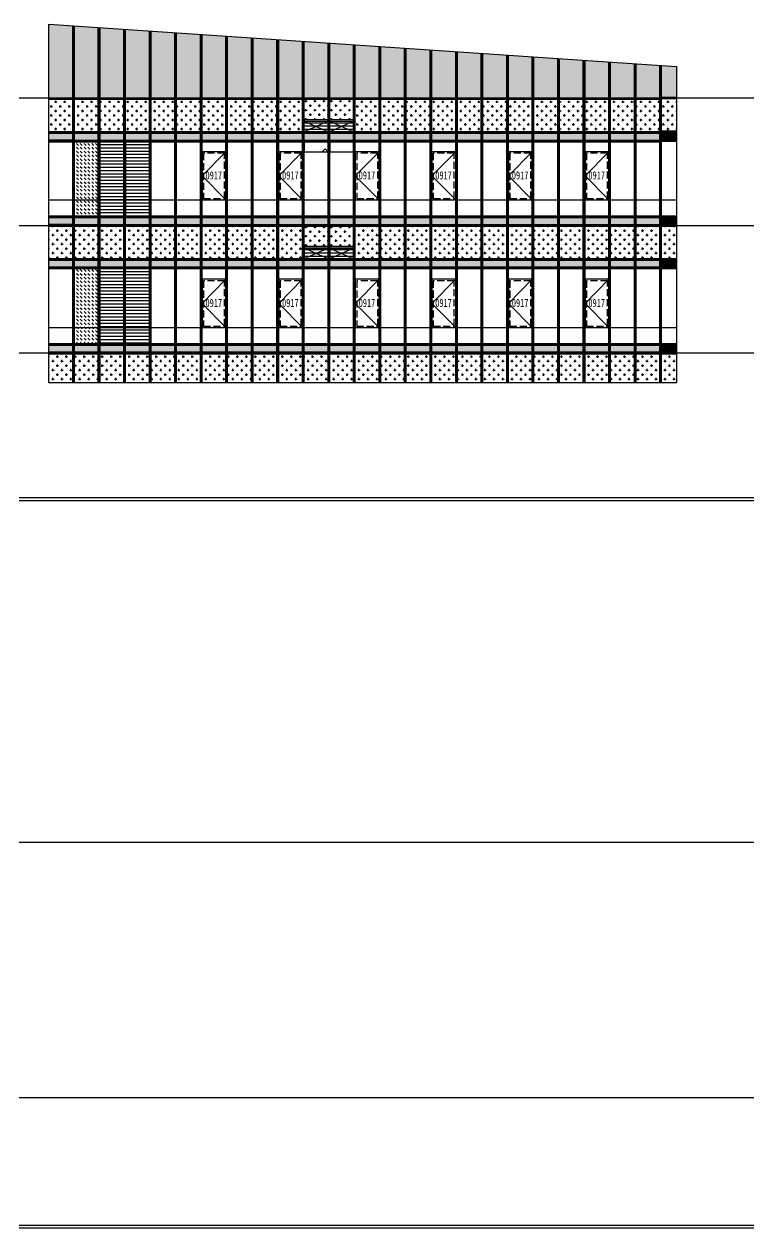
# Model space of a CAD drawing. Extents: x -483182 to 812890, y -390528 to -214858.
# Drawn here: x 203794 to 229350, y -390528 to -348070 of the extents above; entities that cross this region are included whole.
import ezdxf

# ---------------------------------------------------------------- set-up
doc = ezdxf.new("R2010")
doc.units = 0
doc.header["$LTSCALE"] = 1000
doc.header["$MEASUREMENT"] = 0
doc.linetypes.add('DASH', pattern=[0.35, 0.25, -0.1])
doc.layers.add('04-不打印_辅助线', color=165, linetype='Continuous', plot=False)
for name, color, linetype in [('05-填充_156', 156, 'Continuous'), ('05-填充_168', 168, 'Continuous'), ('05-填充_18', 18, 'Continuous'), ('A-C_幕墙龙骨', 133, 'Continuous'), ('A-C_窗', 140, 'Continuous'), ('外墙百叶', 162, 'Continuous')]:
    doc.layers.add(name, color=color, linetype=linetype)
doc.styles.get("Standard").update_dxf_attribs({"font": 'STXIHEI_0.TTF', "width": 0.75})
pattern_1 = [(0, (-32569, 317429.43), (158.75, 158.75), [79.375, -238.125]), (90, (-32529.32, 317389.74), (-158.75, 158.75), [79.375, -238.125])]
pattern_2 = [(0, (-32244, 317429.43), (158.75, 158.75), [79.375, -238.125]), (90, (-32204.32, 317389.74), (-158.75, 158.75), [79.375, -238.125])]
pattern_3 = [(0, (-32249, 317429.43), (158.75, 158.75), [79.375, -238.125]), (90, (-32209.32, 317389.74), (-158.75, 158.75), [79.375, -238.125])]
pattern_4 = [(0, (-204666.5, 360570.77), (158.75, 158.75), [79.375, -238.125]), (90, (-204626.81, 360531.09), (-158.75, 158.75), [79.375, -238.125])]
pattern_5 = [(0, (-205566.5, 360570.77), (158.75, 158.75), [79.375, -238.125]), (90, (-205526.81, 360531.09), (-158.75, 158.75), [79.375, -238.125])]

# ---------------------------------------------------------------- blocks, each defined once
blk = doc.blocks.new('*U722')
blk.add_lwpolyline([(0, 0), (840, 0), (840, 1700), (0, 1700)], close=True)
blk.add_lwpolyline([(840, 1700), (0, 850), (840, 0)])
at = {"linetype": 'DASH'}
blk.add_lwpolyline([(50, 50), (790, 50), (790, 1650), (50, 1650)], close=True, dxfattribs=at)
at = {"layer": '04-不打印_辅助线', "width": 0.75}
blk.add_text('0917', height=285.4, dxfattribs=at).set_placement((121, 723))
blk = doc.blocks.new('*U402')
at = {"layer": '05-填充_156'}
h = blk.add_hatch(dxfattribs=at)
h.set_pattern_fill('CROSS', color=136, scale=100)
h.set_pattern_definition(pattern_1)
h.paths.add_polyline_path([(0, 5375), (520, 5375), (520, 4225), (0, 4225)])
h = blk.add_hatch(dxfattribs=at)
h.set_pattern_fill('CROSS', color=136, scale=100)
h.set_pattern_definition(pattern_1)
h.paths.add_polyline_path([(0, 875), (520, 875), (520, -150), (0, -150)])
at = {"layer": '05-填充_168'}
h = blk.add_hatch(color=256, dxfattribs=at)
h.dxf.hatch_style = 1
h.paths.add_polyline_path([(0, 5675), (520, 5675), (520, 5425), (0, 5425)])
h = blk.add_hatch(color=256, dxfattribs=at)
h.dxf.hatch_style = 1
h.paths.add_polyline_path([(0, 4175), (520, 4175), (520, 3925), (0, 3925)])
h = blk.add_hatch(color=256, dxfattribs=at)
h.dxf.hatch_style = 1
h.paths.add_polyline_path([(0, 1175), (520, 1175), (520, 925), (0, 925)])
for points in [[(0, 6300), (520, 6300)], [(0, 5725), (520, 5725)], [(0, 5675), (520, 5675)], [(0, 5675), (520, 5675)], [(0, 5425), (520, 5425)], [(0, 5375), (520, 5375)], [(0, 4225), (520, 4225)], [(0, 4175), (520, 4175)], [(0, 3925), (520, 3925)], [(0, 3875), (520, 3875)], [(0, 1800), (520, 1800)], [(0, 1225), (520, 1225)], [(0, 1175), (520, 1175)], [(0, 925), (520, 925)], [(0, 875), (520, 875)]]:
    blk.add_lwpolyline(points)
for points in [[(0, 5675), (520, 5675), (520, 5725), (0, 5725)], [(0, 5675), (520, 5675), (520, 5425), (0, 5425)], [(520, 5375), (0, 5375), (0, 5425), (520, 5425)], [(0, 5375), (520, 5375), (520, 4225), (0, 4225)], [(0, 4175), (520, 4175), (520, 4225), (0, 4225)], [(0, 4175), (520, 4175), (520, 3925), (0, 3925)], [(520, 3875), (0, 3875), (0, 3925), (520, 3925)], [(0, 1175), (520, 1175), (520, 1225), (0, 1225)], [(0, 1175), (520, 1175), (520, 925), (0, 925)], [(520, 875), (0, 875), (0, 925), (520, 925)], [(0, 875), (520, 875), (520, -150), (0, -150)]]:
    blk.add_lwpolyline(points, close=True)
blk = doc.blocks.new('*U124')
at = {"layer": '05-填充_156'}
h = blk.add_hatch(dxfattribs=at)
h.set_pattern_fill('CROSS', color=136, scale=100)
h.set_pattern_definition([(0, (-32467, 313554.43), (158.75, 158.75), [79.375, -238.125]), (90, (-32427.32, 313514.74), (-158.75, 158.75), [79.375, -238.125])])
h.paths.add_polyline_path([(0, 1500), (520, 1500), (520, 350), (0, 350)])
at = {"layer": '05-填充_168'}
h = blk.add_hatch(color=256, dxfattribs=at)
h.dxf.hatch_style = 1
h.paths.add_polyline_path([(0, 300), (520, 300), (520, 50), (0, 50)])
for points in [[(0, 1550), (520, 1550)], [(0, 1500), (520, 1500)], [(0, 350), (520, 350)], [(0, 300), (520, 300)], [(0, 50), (520, 50)], [(0, 0), (520, 0)]]:
    blk.add_lwpolyline(points)
for points in [[(520, 1500), (0, 1500), (0, 1550), (520, 1550)], [(0, 1500), (520, 1500), (520, 350), (0, 350)], [(0, 300), (520, 300), (520, 350), (0, 350)], [(0, 300), (520, 300), (520, 50), (0, 50)], [(520, 0), (0, 0), (0, 50), (520, 50)]]:
    blk.add_lwpolyline(points, close=True)
blk = doc.blocks.new('*U403')
at = {"layer": '05-填充_156'}
h = blk.add_hatch(dxfattribs=at)
h.set_pattern_fill('CROSS', color=136, scale=100)
h.set_pattern_definition(pattern_2)
h.paths.add_polyline_path([(0, 5375), (845, 5375), (845, 4225), (0, 4225)])
h = blk.add_hatch(dxfattribs=at)
h.set_pattern_fill('CROSS', color=136, scale=100)
h.set_pattern_definition(pattern_2)
h.paths.add_polyline_path([(0, 875), (845, 875), (845, -150), (0, -150)])
at = {"layer": '05-填充_168'}
h = blk.add_hatch(color=256, dxfattribs=at)
h.dxf.hatch_style = 1
h.paths.add_polyline_path([(0, 5675), (845, 5675), (845, 5425), (0, 5425)])
h = blk.add_hatch(color=256, dxfattribs=at)
h.dxf.hatch_style = 1
h.paths.add_polyline_path([(0, 4175), (845, 4175), (845, 3925), (0, 3925)])
h = blk.add_hatch(color=256, dxfattribs=at)
h.dxf.hatch_style = 1
h.paths.add_polyline_path([(0, 1175), (845, 1175), (845, 925), (0, 925)])
for points in [[(0, 6300), (845, 6300)], [(0, 5725), (845, 5725)], [(0, 5675), (845, 5675)], [(0, 5675), (845, 5675)], [(0, 5425), (845, 5425)], [(0, 5375), (845, 5375)], [(0, 4225), (845, 4225)], [(0, 4175), (845, 4175)], [(0, 3925), (845, 3925)], [(0, 3875), (845, 3875)], [(0, 1800), (845, 1800)], [(0, 1225), (845, 1225)], [(0, 1175), (845, 1175)], [(0, 925), (845, 925)], [(0, 875), (845, 875)]]:
    blk.add_lwpolyline(points)
for points in [[(0, 5675), (845, 5675), (845, 5725), (0, 5725)], [(0, 5675), (845, 5675), (845, 5425), (0, 5425)], [(845, 5375), (0, 5375), (0, 5425), (845, 5425)], [(0, 5375), (845, 5375), (845, 4225), (0, 4225)], [(0, 4175), (845, 4175), (845, 4225), (0, 4225)], [(0, 4175), (845, 4175), (845, 3925), (0, 3925)], [(845, 3875), (0, 3875), (0, 3925), (845, 3925)], [(0, 1175), (845, 1175), (845, 1225), (0, 1225)], [(0, 1175), (845, 1175), (845, 925), (0, 925)], [(845, 875), (0, 875), (0, 925), (845, 925)], [(0, 875), (845, 875), (845, -150), (0, -150)]]:
    blk.add_lwpolyline(points, close=True)
blk = doc.blocks.new('*U125')
at = {"layer": '05-填充_156'}
h = blk.add_hatch(dxfattribs=at)
h.set_pattern_fill('CROSS', color=136, scale=100)
h.set_pattern_definition([(0, (-32142, 313554.43), (158.75, 158.75), [79.375, -238.125]), (90, (-32102.32, 313514.74), (-158.75, 158.75), [79.375, -238.125])])
h.paths.add_polyline_path([(0, 1500), (845, 1500), (845, 350), (0, 350)])
at = {"layer": '05-填充_168'}
h = blk.add_hatch(color=256, dxfattribs=at)
h.dxf.hatch_style = 1
h.paths.add_polyline_path([(0, 300), (845, 300), (845, 50), (0, 50)])
for points in [[(0, 1550), (845, 1550)], [(0, 1500), (845, 1500)], [(0, 350), (845, 350)], [(0, 300), (845, 300)], [(0, 50), (845, 50)], [(0, 0), (845, 0)]]:
    blk.add_lwpolyline(points)
for points in [[(845, 1500), (0, 1500), (0, 1550), (845, 1550)], [(0, 1500), (845, 1500), (845, 350), (0, 350)], [(0, 300), (845, 300), (845, 350), (0, 350)], [(0, 300), (845, 300), (845, 50), (0, 50)], [(845, 0), (0, 0), (0, 50), (845, 50)]]:
    blk.add_lwpolyline(points, close=True)
blk = doc.blocks.new('*U396')
at = {"layer": '05-填充_156'}
h = blk.add_hatch(dxfattribs=at)
h.set_pattern_fill('CROSS', color=136, scale=100)
h.set_pattern_definition(pattern_3)
h.paths.add_polyline_path([(0, 5375), (840, 5375), (840, 4225), (0, 4225)])
h = blk.add_hatch(dxfattribs=at)
h.set_pattern_fill('CROSS', color=136, scale=100)
h.set_pattern_definition(pattern_3)
h.paths.add_polyline_path([(0, 875), (840, 875), (840, -150), (0, -150)])
at = {"layer": '05-填充_168'}
h = blk.add_hatch(color=256, dxfattribs=at)
h.dxf.hatch_style = 1
h.paths.add_polyline_path([(0, 5675), (840, 5675), (840, 5425), (0, 5425)])
h = blk.add_hatch(color=256, dxfattribs=at)
h.dxf.hatch_style = 1
h.paths.add_polyline_path([(0, 4175), (840, 4175), (840, 3925), (0, 3925)])
h = blk.add_hatch(color=256, dxfattribs=at)
h.dxf.hatch_style = 1
h.paths.add_polyline_path([(0, 1175), (840, 1175), (840, 925), (0, 925)])
for points in [[(0, 6300), (840, 6300)], [(0, 5725), (840, 5725)], [(0, 5675), (840, 5675)], [(0, 5675), (840, 5675)], [(0, 5425), (840, 5425)], [(0, 5375), (840, 5375)], [(0, 4225), (840, 4225)], [(0, 4175), (840, 4175)], [(0, 3925), (840, 3925)], [(0, 3875), (840, 3875)], [(0, 1800), (840, 1800)], [(0, 1225), (840, 1225)], [(0, 1175), (840, 1175)], [(0, 925), (840, 925)], [(0, 875), (840, 875)]]:
    blk.add_lwpolyline(points)
for points in [[(0, 5675), (840, 5675), (840, 5725), (0, 5725)], [(0, 5675), (840, 5675), (840, 5425), (0, 5425)], [(840, 5375), (0, 5375), (0, 5425), (840, 5425)], [(0, 5375), (840, 5375), (840, 4225), (0, 4225)], [(0, 4175), (840, 4175), (840, 4225), (0, 4225)], [(0, 4175), (840, 4175), (840, 3925), (0, 3925)], [(840, 3875), (0, 3875), (0, 3925), (840, 3925)], [(0, 1175), (840, 1175), (840, 1225), (0, 1225)], [(0, 1175), (840, 1175), (840, 925), (0, 925)], [(840, 875), (0, 875), (0, 925), (840, 925)], [(0, 875), (840, 875), (840, -150), (0, -150)]]:
    blk.add_lwpolyline(points, close=True)
blk = doc.blocks.new('*U127')
at = {"layer": 'A-C_窗'}
blk.add_blockref('*U396', (-420, -3150), dxfattribs=at)
blk = doc.blocks.new('*U31')
at = {"layer": '05-填充_156'}
h = blk.add_hatch(dxfattribs=at)
h.set_pattern_fill('CROSS', color=136, scale=100)
h.set_pattern_definition([(0, (-32147, 313554.43), (158.75, 158.75), [79.375, -238.125]), (90, (-32107.32, 313514.74), (-158.75, 158.75), [79.375, -238.125])])
h.paths.add_polyline_path([(0, 1500), (840, 1500), (840, 350), (0, 350)])
at = {"layer": '05-填充_168'}
h = blk.add_hatch(color=256, dxfattribs=at)
h.dxf.hatch_style = 1
h.paths.add_polyline_path([(0, 300), (840, 300), (840, 50), (0, 50)])
for points in [[(0, 1550), (840, 1550)], [(0, 1500), (840, 1500)], [(0, 350), (840, 350)], [(0, 300), (840, 300)], [(0, 50), (840, 50)], [(0, 0), (840, 0)]]:
    blk.add_lwpolyline(points)
for points in [[(840, 1500), (0, 1500), (0, 1550), (840, 1550)], [(0, 1500), (840, 1500), (840, 350), (0, 350)], [(0, 300), (840, 300), (840, 350), (0, 350)], [(0, 300), (840, 300), (840, 50), (0, 50)], [(840, 0), (0, 0), (0, 50), (840, 50)]]:
    blk.add_lwpolyline(points, close=True)
blk = doc.blocks.new('*U128')
at = {"layer": 'A-C_窗'}
blk.add_blockref('*U31', (-420, -775), dxfattribs=at)
blk = doc.blocks.new('rtuytujy')
at = {"layer": '05-填充_156'}
h = blk.add_hatch(dxfattribs=at)
h.set_pattern_fill('CROSS', color=136, scale=100)
h.set_pattern_definition([(0, (-185793.5, 360570.77), (158.75, 158.75), [79.375, -238.125]), (90, (-185753.81, 360531.09), (-158.75, 158.75), [79.375, -238.125])])
h.paths.add_polyline_path([(845, 12443), (0, 12500), (0, 9901), (845, 9901)])
h.paths.add_polyline_path([(905, 9900), (1745, 9900), (1745, 12382), (905, 12439)])
h.paths.add_polyline_path([(2645, 12321), (1805, 12378), (1805, 9900), (2645, 9900)])
h.paths.add_polyline_path([(2705, 9900), (3545, 9900), (3545, 12260), (2705, 12317)])
h.paths.add_polyline_path([(4445, 12199), (3605, 12256), (3605, 9900), (4445, 9900)])
h.paths.add_polyline_path([(4505, 9900), (5345, 9900), (5345, 12138), (4505, 12195)])
h.paths.add_polyline_path([(5405, 9900), (6245, 9900), (6245, 12077), (5405, 12134)])
h.paths.add_polyline_path([(7145, 12016), (6305, 12073), (6305, 9900), (7145, 9900)])
h.paths.add_polyline_path([(8045, 11955), (7205, 12012), (7205, 9900), (8045, 9900)])
h.paths.add_polyline_path([(8105, 9900), (8945, 9900), (8945, 11894), (8105, 11951)])
h.paths.add_polyline_path([(9845, 11833), (9005, 11890), (9005, 9900), (9845, 9900)])
h.paths.add_polyline_path([(9905, 9900), (10745, 9900), (10745, 11772), (9905, 11829)])
h.paths.add_polyline_path([(10805, 9900), (11645, 9900), (11645, 11711), (10805, 11768)])
h.paths.add_polyline_path([(11705, 9900), (12545, 9900), (12545, 11650), (11705, 11707)])
h.paths.add_polyline_path([(12605, 9900), (13445, 9900), (13445, 11589), (12605, 11646)])
h.paths.add_polyline_path([(13505, 9900), (14345, 9900), (14345, 11528), (13505, 11585)])
h.paths.add_polyline_path([(14405, 9900), (15245, 9900), (15245, 11467), (14405, 11524)])
h.paths.add_polyline_path([(15305, 9900), (16145, 9900), (16145, 11406), (15305, 11463)])
h.paths.add_polyline_path([(16205, 9900), (17045, 9900), (17045, 11345), (16205, 11402)])
h.paths.add_polyline_path([(17105, 9900), (17945, 9900), (17945, 11284), (17105, 11341)])
h.paths.add_polyline_path([(18845, 11223), (18005, 11280), (18005, 9900), (18845, 9900)])
h.paths.add_polyline_path([(19745, 9900), (19745, 11162), (18905, 11219), (18905, 9900)])
h.paths.add_polyline_path([(20645, 11101), (19805, 11158), (19805, 9900), (20645, 9900)])
h.paths.add_polyline_path([(21545, 11040), (20705, 11097), (20705, 9900), (21545, 9900)])
h.paths.add_polyline_path([(22125, 11000), (21605, 11036), (21605, 9925), (22125, 9925)])
h = blk.add_hatch(dxfattribs=at)
h.set_pattern_fill('CROSS', color=136, scale=100)
h.set_pattern_definition(pattern_5)
h.paths.add_polyline_path([(9005, 9126), (9845, 9126), (9845, 9850), (9005, 9850)])
h = blk.add_hatch(dxfattribs=at)
h.set_pattern_fill('CROSS', color=136, scale=100)
h.set_pattern_definition(pattern_4)
h.paths.add_polyline_path([(9905, 9126), (10745, 9126), (10745, 9850), (9905, 9850)])
h = blk.add_hatch(dxfattribs=at)
h.set_pattern_fill('DASH', color=256, scale=100, angle=315)
h.set_pattern_definition([(315, (-204666.5, 360570.77), (134.703842, -3e-14), [95.25, -95.25])])
h.paths.add_polyline_path([(1745, 3875), (905, 3875), (905, 1225), (1745, 1225)])
h.paths.add_polyline_path([(1745, 8350), (905, 8350), (905, 5725), (1745, 5725)])
h = blk.add_hatch(dxfattribs=at)
h.set_pattern_fill('CROSS', color=136, scale=100)
h.set_pattern_definition(pattern_5)
h.paths.add_polyline_path([(9005, 4651), (9845, 4651), (9845, 5375), (9005, 5375)])
h = blk.add_hatch(dxfattribs=at)
h.set_pattern_fill('CROSS', color=136, scale=100)
h.set_pattern_definition(pattern_4)
h.paths.add_polyline_path([(9905, 4651), (10745, 4651), (10745, 5375), (9905, 5375)])
h = blk.add_hatch(dxfattribs=at)
h.set_pattern_fill('CROSS', color=136, scale=100)
h.set_pattern_definition([(0, (-23244, 317429.08), (158.75, 158.75), [79.375, -238.125]), (90, (-23204.32, 317389.4), (-158.75, 158.75), [79.375, -238.125])])
h.paths.add_polyline_path([(9005, 875), (9845, 875), (9845, -150), (9005, -150)])
h = blk.add_hatch(dxfattribs=at)
h.set_pattern_fill('CROSS', color=136, scale=100)
h.set_pattern_definition([(0, (-22344, 317429.08), (158.75, 158.75), [79.375, -238.125]), (90, (-22304.32, 317389.4), (-158.75, 158.75), [79.375, -238.125])])
h.paths.add_polyline_path([(9905, 875), (10745, 875), (10745, -150), (9905, -150)])
at = {"layer": '05-填充_168'}
h = blk.add_hatch(color=256, dxfattribs=at)
h.dxf.hatch_style = 1
h.paths.add_polyline_path([(9005, 8650), (9845, 8650), (9845, 8400), (9005, 8400)])
h = blk.add_hatch(color=256, dxfattribs=at)
h.dxf.hatch_style = 1
h.paths.add_polyline_path([(9905, 8650), (10745, 8650), (10745, 8400), (9905, 8400)])
h = blk.add_hatch(color=256, dxfattribs=at)
h.dxf.hatch_style = 1
h.paths.add_polyline_path([(9005, 5675), (9845, 5675), (9845, 5425), (9005, 5425)])
h = blk.add_hatch(color=256, dxfattribs=at)
h.dxf.hatch_style = 1
h.paths.add_polyline_path([(9905, 5675), (10745, 5675), (10745, 5425), (9905, 5425)])
h = blk.add_hatch(color=256, dxfattribs=at)
h.dxf.hatch_style = 1
h.paths.add_polyline_path([(9005, 4175), (9845, 4175), (9845, 3925), (9005, 3925)])
h = blk.add_hatch(color=256, dxfattribs=at)
h.dxf.hatch_style = 1
h.paths.add_polyline_path([(9905, 4175), (10745, 4175), (10745, 3925), (9905, 3925)])
h = blk.add_hatch(color=256, dxfattribs=at)
h.dxf.hatch_style = 1
h.paths.add_polyline_path([(9005, 1175), (9845, 1175), (9845, 925), (9005, 925)])
h = blk.add_hatch(color=256, dxfattribs=at)
h.dxf.hatch_style = 1
h.paths.add_polyline_path([(9905, 1175), (10745, 1175), (10745, 925), (9905, 925)])
at = {"layer": '外墙百叶'}
h = blk.add_hatch(dxfattribs=at)
h.set_pattern_fill('LINE', color=256, scale=120)
h.set_pattern_definition([(0, (-230016.19, 321905.81), (0, 114.3), [])])
h.paths.add_polyline_path([(10745, 9076), (9905, 9076), (9905, 8700), (10745, 8700)])
h.paths.add_polyline_path([(9845, 9076), (9005, 9076), (9005, 8700), (9845, 8700)])
h = blk.add_hatch(dxfattribs=at)
h.set_pattern_fill('LINE', color=256, scale=120)
h.set_pattern_definition([(0, (-205566.5, 360570.77), (0, 114.3), [])])
h.paths.add_polyline_path([(1805, 5725), (2645, 5725), (2645, 8350), (1805, 8350)])
h = blk.add_hatch(dxfattribs=at)
h.set_pattern_fill('LINE', color=256, scale=120)
h.set_pattern_definition([(0, (-204666.5, 360570.77), (0, 114.3), [])])
h.paths.add_polyline_path([(2705, 5725), (3545, 5725), (3545, 8350), (2705, 8350)])
h = blk.add_hatch(dxfattribs=at)
h.set_pattern_fill('LINE', color=256, scale=120)
h.set_pattern_definition([(0, (-230016.19, 317430.12), (0, 114.3), [])])
h.paths.add_polyline_path([(10745, 4601), (9905, 4601), (9905, 4225), (10745, 4225)])
h.paths.add_polyline_path([(9845, 4601), (9005, 4601), (9005, 4225), (9845, 4225)])
h = blk.add_hatch(dxfattribs=at)
h.set_pattern_fill('LINE', color=256, scale=120)
h.set_pattern_definition([(0, (-205566.5, 356095.08), (0, 114.3), [])])
h.paths.add_polyline_path([(1805, 1249), (2645, 1249), (2645, 3875), (1805, 3875)])
h = blk.add_hatch(dxfattribs=at)
h.set_pattern_fill('LINE', color=256, scale=120)
h.set_pattern_definition([(0, (-204666.5, 356095.08), (0, 114.3), [])])
h.paths.add_polyline_path([(2705, 1249), (3545, 1249), (3545, 3875), (2705, 3875)])
for points in [[(9005, 9900), (9845, 9900)], [(9005, 9850), (9845, 9850)], [(9905, 9900), (10745, 9900)], [(9905, 9850), (10745, 9850)], [(9005, 8700), (9845, 8700)], [(9005, 8650), (9845, 8650)], [(9905, 8700), (10745, 8700)], [(9905, 8650), (10745, 8650)], [(9005, 8400), (9845, 8400)], [(9005, 8350), (9845, 8350)], [(9905, 8400), (10745, 8400)], [(9905, 8350), (10745, 8350)], [(9005, 6300), (9845, 6300)], [(9905, 6300), (10745, 6300)], [(9005, 5725), (9845, 5725)], [(9005, 5675), (9845, 5675)], [(9005, 5675), (9845, 5675)], [(9905, 5725), (10745, 5725)], [(9905, 5675), (10745, 5675)], [(9905, 5675), (10745, 5675)], [(9005, 5425), (9845, 5425)], [(9005, 5375), (9845, 5375)], [(9905, 5425), (10745, 5425)], [(9905, 5375), (10745, 5375)], [(9005, 4225), (9845, 4225)], [(9005, 4175), (9845, 4175)], [(9005, 3925), (9845, 3925)], [(9005, 3875), (9845, 3875)], [(9905, 4225), (10745, 4225)], [(9905, 4175), (10745, 4175)], [(9905, 3925), (10745, 3925)], [(9905, 3875), (10745, 3875)], [(9005, 1800), (9845, 1800)], [(9905, 1800), (10745, 1800)], [(9005, 1225), (9845, 1225)], [(9005, 1175), (9845, 1175)], [(9005, 925), (9845, 925)], [(9005, 875), (9845, 875)], [(9905, 1225), (10745, 1225)], [(9905, 1175), (10745, 1175)], [(9905, 925), (10745, 925)], [(9905, 875), (10745, 875)]]:
    blk.add_lwpolyline(points)
for points in [[(9005, 9850), (9845, 9850), (9845, 8700), (9005, 8700)], [(9905, 9850), (10745, 9850), (10745, 8700), (9905, 8700)], [(9005, 8650), (9845, 8650), (9845, 8700), (9005, 8700)], [(9005, 8650), (9845, 8650), (9845, 8400), (9005, 8400)], [(9905, 8650), (10745, 8650), (10745, 8700), (9905, 8700)], [(9905, 8650), (10745, 8650), (10745, 8400), (9905, 8400)], [(2705, 5725), (3545, 5725), (3545, 8350), (2705, 8350)], [(9845, 8350), (9005, 8350), (9005, 8400), (9845, 8400)], [(10745, 8350), (9905, 8350), (9905, 8400), (10745, 8400)], [(9005, 5675), (9845, 5675), (9845, 5725), (9005, 5725)], [(9005, 5675), (9845, 5675), (9845, 5425), (9005, 5425)], [(9905, 5675), (10745, 5675), (10745, 5725), (9905, 5725)], [(9905, 5675), (10745, 5675), (10745, 5425), (9905, 5425)], [(9845, 5375), (9005, 5375), (9005, 5425), (9845, 5425)], [(9005, 5375), (9845, 5375), (9845, 4225), (9005, 4225)], [(10745, 5375), (9905, 5375), (9905, 5425), (10745, 5425)], [(9905, 5375), (10745, 5375), (10745, 4225), (9905, 4225)], [(9845, 4601), (9005, 4601), (9005, 4225), (9845, 4225)], [(10745, 4601), (9905, 4601), (9905, 4225), (10745, 4225)], [(9005, 4175), (9845, 4175), (9845, 4225), (9005, 4225)], [(9005, 4175), (9845, 4175), (9845, 3925), (9005, 3925)], [(9845, 3875), (9005, 3875), (9005, 3925), (9845, 3925)], [(9905, 4175), (10745, 4175), (10745, 4225), (9905, 4225)], [(9905, 4175), (10745, 4175), (10745, 3925), (9905, 3925)], [(10745, 3875), (9905, 3875), (9905, 3925), (10745, 3925)], [(9005, 1175), (9845, 1175), (9845, 1225), (9005, 1225)], [(9005, 1175), (9845, 1175), (9845, 925), (9005, 925)], [(9845, 875), (9005, 875), (9005, 925), (9845, 925)], [(9005, 875), (9845, 875), (9845, -150), (9005, -150)], [(9905, 1175), (10745, 1175), (10745, 1225), (9905, 1225)], [(9905, 1175), (10745, 1175), (10745, 925), (9905, 925)], [(10745, 875), (9905, 875), (9905, 925), (10745, 925)], [(9905, 875), (10745, 875), (10745, -150), (9905, -150)]]:
    blk.add_lwpolyline(points, close=True)
at = {"layer": '05-填充_18', "const_width": 60}
for points in [[(875, -150), (875, 12441)], [(1775, -150), (1775, 12380)], [(2675, -150), (2675, 12319)], [(3575, -150), (3575, 12258)], [(4475, -150), (4475, 12197)], [(5375, -150), (5375, 12136)], [(6275, -150), (6275, 12075)], [(7175, -150), (7175, 12014)], [(8075, -150), (8075, 11953)], [(8975, -150), (8975, 11892)], [(9875, -150), (9875, 11831)], [(10775, -150), (10775, 11770)], [(11675, -150), (11675, 11709)], [(12575, -150), (12575, 11648)], [(13475, -150), (13475, 11587)], [(14375, -150), (14375, 11526)], [(15275, -150), (15275, 11465)], [(16175, -150), (16175, 11404)], [(17075, -150), (17075, 11343)], [(17975, -150), (17975, 11282)], [(18875, -150), (18875, 11221)], [(19775, -150), (19775, 11160)], [(20675, -150), (20675, 11099)], [(21575, -150), (21575, 11038)]]:
    blk.add_lwpolyline(points, dxfattribs=at)
at = {"layer": 'A-C_幕墙龙骨'}
for points in [[(845, -150), (845, 12443)], [(905, -150), (905, 12439)], [(1745, -150), (1745, 12382)], [(1805, -150), (1805, 12378)], [(2645, -150), (2645, 12321)], [(2705, -150), (2705, 12317)], [(3545, -150), (3545, 12260)], [(3605, -150), (3605, 12256)], [(4445, -150), (4445, 12199)], [(4505, -150), (4505, 12195)], [(5345, -150), (5345, 12138)], [(5405, -150), (5405, 12134)], [(6245, -150), (6245, 12077)], [(6305, -150), (6305, 12073)], [(7145, -150), (7145, 12016)], [(7205, -150), (7205, 12012)], [(8045, -150), (8045, 11955)], [(8105, -150), (8105, 11951)], [(8945, -150), (8945, 11894)], [(9005, -150), (9005, 11890)], [(9845, -150), (9845, 11833)], [(9905, -150), (9905, 11829)], [(10745, -150), (10745, 11772)], [(10805, -150), (10805, 11768)], [(11645, -150), (11645, 11711)], [(11705, -150), (11705, 11707)], [(12545, -150), (12545, 11650)], [(12605, -150), (12605, 11646)], [(13445, -150), (13445, 11589)], [(13505, -150), (13505, 11585)], [(14345, -150), (14345, 11528)], [(14405, -150), (14405, 11524)], [(15245, -150), (15245, 11467)], [(15305, -150), (15305, 11463)], [(16145, -150), (16145, 11406)], [(16205, -150), (16205, 11402)], [(17045, -150), (17045, 11345)], [(17105, -150), (17105, 11341)], [(17945, -150), (17945, 11284)], [(18005, -150), (18005, 11280)], [(18845, -150), (18845, 11223)], [(18905, -150), (18905, 11219)], [(19745, -150), (19745, 11162)], [(19805, -150), (19805, 11158)], [(20645, -150), (20645, 11101)], [(20705, -150), (20705, 11097)], [(21545, -150), (21545, 11040)], [(21605, -150), (21605, 11036)]]:
    blk.add_lwpolyline(points, dxfattribs=at)
at = {"layer": 'A-C_窗'}
blk.add_lwpolyline([(22125, -150), (0, -150), (0, 12500), (22125, 11000), (22125, -150)], dxfattribs=at)
at = {"layer": 'A-C_窗', "linetype": 'ByBlock', "lineweight": -2, "transparency": 16777216}
for points in [[(9845, 9850), (9005, 9850), (9005, 9900), (9845, 9900)], [(10745, 9850), (9905, 9850), (9905, 9900), (10745, 9900)], [(9005, 9076), (9845, 9076), (9845, 9126), (9005, 9126)], [(9905, 9076), (10745, 9076), (10745, 9126), (9905, 9126)], [(9005, 4601), (9845, 4601), (9845, 4651), (9005, 4651)], [(9905, 4601), (10745, 4601), (10745, 4651), (9905, 4651)]]:
    blk.add_lwpolyline(points, close=True, dxfattribs=at)
at = {"layer": '外墙百叶'}
for p, q in [((9845, 9076), (9005, 8700)), ((9005, 9076), (9845, 8700)), ((10745, 9076), (9905, 8700)), ((9905, 9076), (10745, 8700)), ((9845, 4601), (9005, 4225)), ((9845, 4225), (9005, 4601)), ((10745, 4601), (9905, 4225)), ((9905, 4601), (10745, 4225))]:
    blk.add_line(p, q, dxfattribs=at)
at = {"layer": 'A-C_窗'}
for name, p in [('*U125', (0, 8351)), ('*U124', (21605, 8375)), ('*U722', (5405, 6300)), ('*U722', (8105, 6300)), ('*U722', (10805, 6300)), ('*U722', (13505, 6300)), ('*U722', (16205, 6300)), ('*U722', (18905, 6300)), ('*U403', (0, 1)), ('*U402', (21605, 0)), ('*U722', (5405, 1800)), ('*U722', (8105, 1800)), ('*U722', (10805, 1800)), ('*U722', (13505, 1800)), ('*U722', (16205, 1800)), ('*U722', (18905, 1800))]:
    blk.add_blockref(name, p, dxfattribs=at)
at = {"layer": 'A-C_窗', "color": 0, "linetype": 'ByBlock', "lineweight": -2, "transparency": 16777216}
for name, p in [('*U128', (1325, 9125)), ('*U128', (2225, 9125)), ('*U128', (3125, 9125)), ('*U128', (4025, 9125)), ('*U128', (4925, 9125)), ('*U128', (5825, 9125)), ('*U128', (6725, 9125)), ('*U128', (7625, 9125)), ('*U128', (8525, 9125)), ('*U128', (11225, 9125)), ('*U128', (12125, 9125)), ('*U128', (13025, 9125)), ('*U128', (13925, 9125)), ('*U128', (14825, 9125)), ('*U128', (15725, 9125)), ('*U128', (16625, 9125)), ('*U128', (17525, 9125)), ('*U128', (18425, 9125)), ('*U128', (19325, 9125)), ('*U128', (20225, 9125)), ('*U128', (21125, 9125)), ('*U127', (1325, 3150)), ('*U127', (2225, 3150)), ('*U127', (3125, 3150)), ('*U127', (4025, 3150)), ('*U127', (4925, 3150)), ('*U127', (5825, 3150)), ('*U127', (6725, 3150)), ('*U127', (7625, 3150)), ('*U127', (8525, 3150)), ('*U127', (11225, 3150)), ('*U127', (12125, 3150)), ('*U127', (13025, 3150)), ('*U127', (13925, 3150)), ('*U127', (14825, 3150)), ('*U127', (15725, 3150)), ('*U127', (16625, 3150)), ('*U127', (17525, 3150)), ('*U127', (18425, 3150)), ('*U127', (19325, 3150)), ('*U127', (20225, 3150)), ('*U127', (21125, 3150))]:
    blk.add_blockref(name, p, dxfattribs=at)

msp = doc.modelspace()

# ---------------------------------------------------------------- hatches: boundary and pattern name
h = msp.add_hatch()
h.set_pattern_fill('ZIGZAG', color=256, scale=500, angle=315)
h.set_pattern_definition([(315, (0, 0), (1122.532, -2e-13), [793.75, -793.75]), (45, (561.3, -561.3), (2e-13, 1122.532), [793.75, -793.75])])
h.paths.add_polyline_path([(214571.5, -352571.1), (215411.5, -352571.1), (215411.5, -352220.4), (214571.5, -352220.4)])
h.paths.add_polyline_path([(213671.5, -352571.1), (214511.5, -352571.1), (214511.5, -352220.4), (213671.5, -352220.4)])

# ---------------------------------------------------------------- linework, layer by layer
at = {"layer": '04-不打印_辅助线'}
for points in [[(-29082.7, -350670.4), (480719.6, -350670.4)], [(-29082.7, -355170.4), (480719.6, -355170.4)], [(-29082.7, -359670.4), (480719.6, -359670.4)], [(-29082.7, -364770.4), (480719.6, -364770.4)], [(-29082.7, -364870.4), (480719.6, -364870.4)], [(-29082.7, -376928.4), (480719.6, -376928.4)], [(-29082.7, -385928.4), (480719.6, -385928.4)], [(-29082.7, -390428.4), (480719.6, -390428.4)], [(-29082.7, -390528.4), (480719.6, -390528.4)]]:
    msp.add_lwpolyline(points, dxfattribs=at)
at = {"layer": '外墙百叶'}
for points in [[(213671.5, -352571.1), (214511.5, -352571.1), (214511.5, -352220.4), (213671.5, -352220.4)], [(214571.5, -352571.1), (215411.5, -352571.1), (215411.5, -352220.4), (214571.5, -352220.4)]]:
    msp.add_lwpolyline(points, close=True, dxfattribs=at)

# ---------------------------------------------------------------- block references
at = {"layer": 'A-C_窗'}
msp.add_blockref('rtuytujy', (204666.5, -360570.8), dxfattribs=at)

doc.saveas('drawing.dxf')
